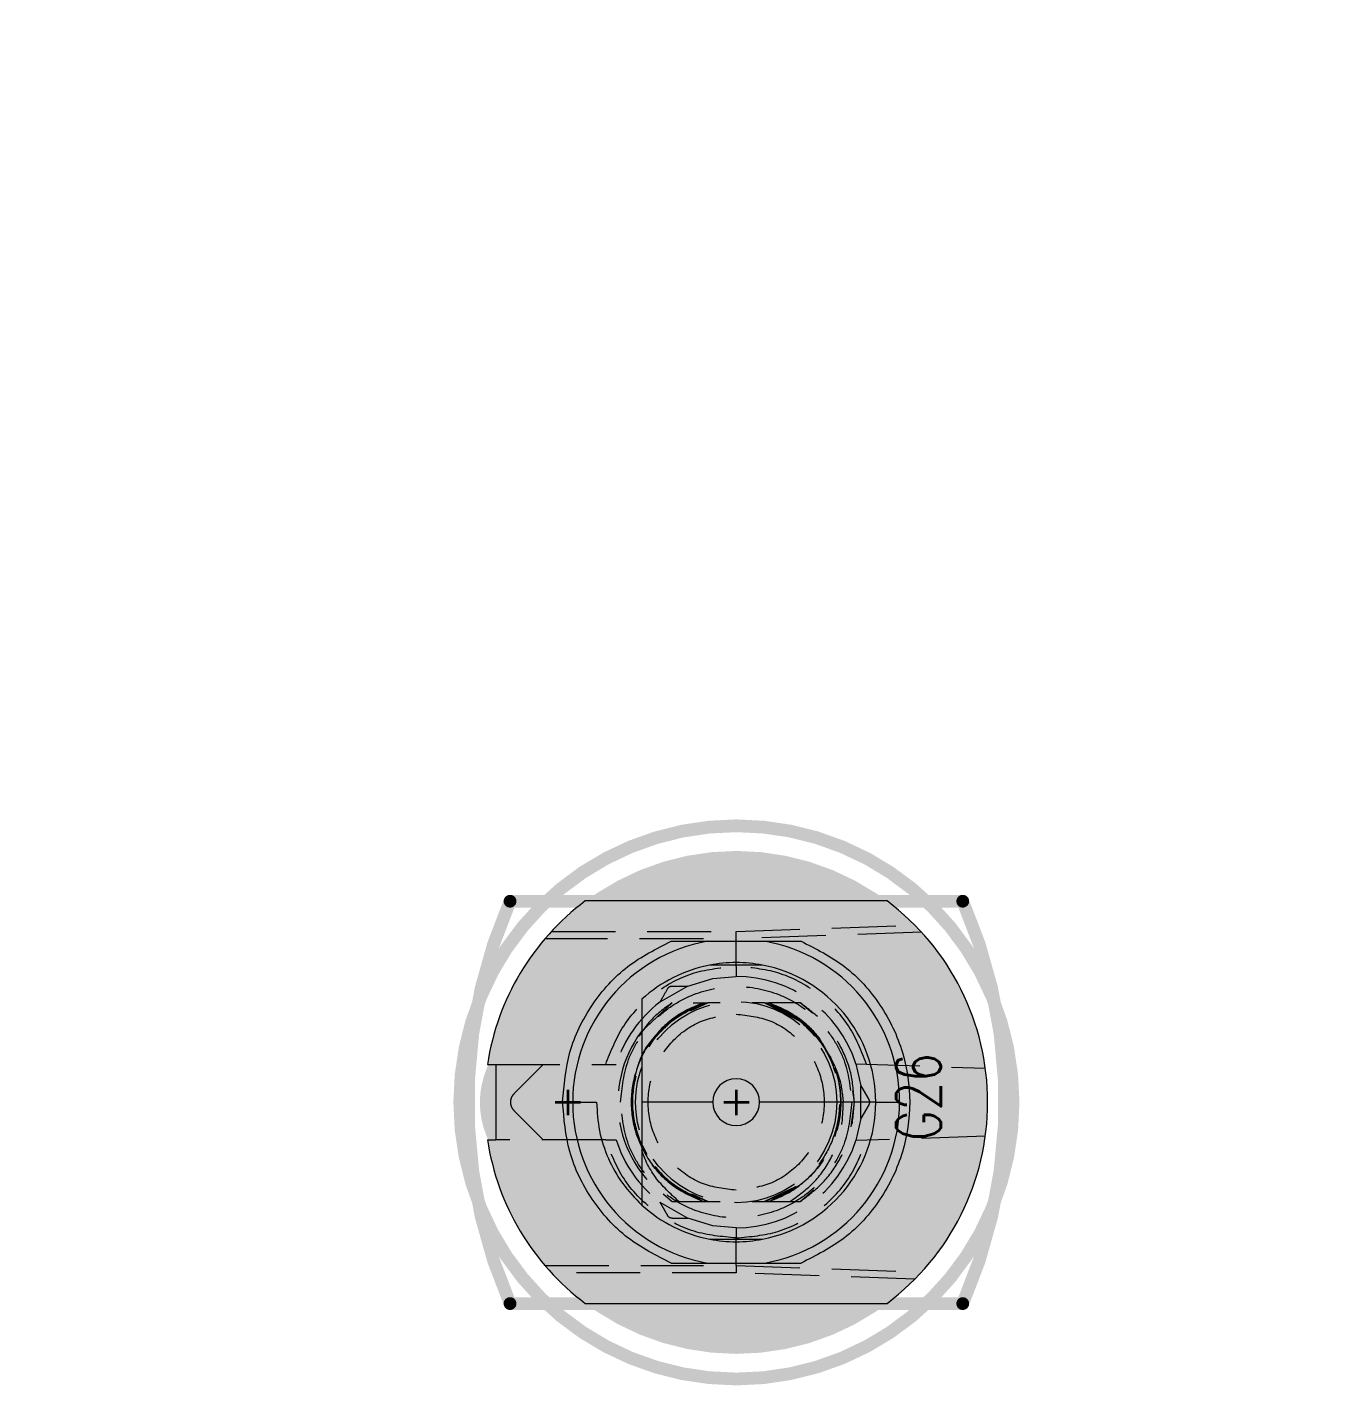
# Model space of a CAD drawing. Header units: millimetres. Extents: x 5 to 1395, y 5 to 415.
# Drawn here: x 1156.09 to 1181.86, y 229.93 to 257.17 of the extents above; entities that cross this region are included whole.
import ezdxf

# ---------------------------------------------------------------- set-up
doc = ezdxf.new("R2010")
doc.units = ezdxf.units.MM
doc.header["$PDSIZE"] = -1
doc.linetypes.add('HIDDEN', pattern=[1.905, 1.27, -0.635])
for name, color, linetype in [('DRIL_PLTE_THRU_01', 16, 'Continuous'), ('DRIL_PLTE_THRU_02', 146, 'Continuous'), ('DRIL_PLTE_THRU_03', 56, 'Continuous'), ('DRIL_PLTE_THRU_04', 216, 'Continuous'), ('DRIL_PLTE_THRU_05', 34, 'Continuous'), ('DRIL_PLTE_THRU_06', 96, 'Continuous'), ('DRIL_PLTE_THRU_07', 171, 'Continuous'), ('DRIL_PLTE_THRU_08', 176, 'Continuous'), ('DRIL_SYMBOL', 2, 'Continuous'), ('PADS_BOT', 5, 'Continuous'), ('PADS_INNER', 1, 'Continuous'), ('PADS_TOP', 1, 'Continuous'), ('PART_NAME_01', 1, 'Continuous'), ('PART_TOP_2DLINE_26', 5, 'Continuous'), ('PART_TOP_2DLINE_27', 5, 'Continuous')]:
    doc.layers.add(name, color=color, linetype=linetype)
doc.styles.add('W0$127', font='simplex', dxfattribs={"width": 0.75})
doc.dimstyles.new('ISO-25', dxfattribs={"dimtxt": 2.5, "dimasz": 2.5, "dimexe": 1.25, "dimexo": 0.625, "dimtad": 1, "dimtxsty": 'Standard', "dimcen": 2.5, "dimadec": 0, "dimazin": 0, "dimtfac": 1, "dimtmove": 0, "dimatfit": 3, "dimfxl": 0, "dimarcsym": 0})

# ---------------------------------------------------------------- blocks, each defined once
blk = doc.blocks.new('SMOOTH_0$254')
at = {"const_width": 0.127}
blk.add_lwpolyline([(-0.0635, 0, 1), (0.0635, 0, 1)], format="xyb", close=True, dxfattribs=at)
blk = doc.blocks.new('PART_BODY_TOP_1')
at = {"layer": 'PART_TOP_2DLINE_26', "const_width": 0.254}
blk.add_lwpolyline([(5.5, 0, 1), (-5.5, 0, 1)], format="xyb", close=True, dxfattribs=at)
at = {"layer": 'PART_TOP_2DLINE_27', "const_width": 0.254}
blk.add_lwpolyline([(-4.5, 4), (4.5, 4, -0.208911), (4.5, -4), (-4.5, -4, -0.208911)], format="xyb", close=True, dxfattribs=at)
at = {"layer": 'PART_TOP_2DLINE_27'}
for p in [(-4.5, 4), (4.5, 4), (-4.5, -4), (4.5, -4)]:
    blk.add_blockref('SMOOTH_0$254', p, dxfattribs=at)
blk = doc.blocks.new('DRIL_SYMBOL_5$15')
at = {"layer": 'DRIL_SYMBOL', "const_width": 0.0508}
for points in [[(0, -0.254), (0, 0.254)], [(-0.254, 0), (0.254, 0)]]:
    blk.add_lwpolyline(points, dxfattribs=at)
blk = doc.blocks.new('DRIL_HOLE_5$15')
at = {"const_width": 2.575}
blk.add_lwpolyline([(-1.2875, 0, 1), (1.2875, 0, 1)], format="xyb", close=True, dxfattribs=at)
blk.add_blockref('DRIL_SYMBOL_5$15', (0, 0))
blk = doc.blocks.new('PAD_0')
at = {"const_width": 5}
blk.add_lwpolyline([(0, -2.5, 1), (0, 2.5, 1)], format="xyb", close=True, dxfattribs=at)
blk = doc.blocks.new('STK_TOP_181')
at = {"layer": 'DRIL_PLTE_THRU_01'}
blk.add_blockref('DRIL_HOLE_5$15', (0, 0), dxfattribs=at)
at = {"layer": 'DRIL_PLTE_THRU_02'}
blk.add_blockref('DRIL_HOLE_5$15', (0, 0), dxfattribs=at)
at = {"layer": 'DRIL_PLTE_THRU_03'}
blk.add_blockref('DRIL_HOLE_5$15', (0, 0), dxfattribs=at)
at = {"layer": 'DRIL_PLTE_THRU_04'}
blk.add_blockref('DRIL_HOLE_5$15', (0, 0), dxfattribs=at)
at = {"layer": 'DRIL_PLTE_THRU_05'}
blk.add_blockref('DRIL_HOLE_5$15', (0, 0), dxfattribs=at)
at = {"layer": 'DRIL_PLTE_THRU_06'}
blk.add_blockref('DRIL_HOLE_5$15', (0, 0), dxfattribs=at)
at = {"layer": 'DRIL_PLTE_THRU_07'}
blk.add_blockref('DRIL_HOLE_5$15', (0, 0), dxfattribs=at)
at = {"layer": 'DRIL_PLTE_THRU_08'}
blk.add_blockref('DRIL_HOLE_5$15', (0, 0), dxfattribs=at)
at = {"layer": 'PADS_BOT'}
blk.add_blockref('PAD_0', (0, 0), dxfattribs=at)
at = {"layer": 'PADS_INNER'}
blk.add_blockref('PAD_0', (0, 0), dxfattribs=at)
at = {"layer": 'PADS_TOP'}
blk.add_blockref('PAD_0', (0, 0), dxfattribs=at)
blk = doc.blocks.new('DRIL_SYMBOL_2$55')
at = {"layer": 'DRIL_SYMBOL', "const_width": 0.0508}
for points in [[(0, -0.254), (0, 0.254)], [(-0.254, 0), (0.254, 0)]]:
    blk.add_lwpolyline(points, dxfattribs=at)
blk = doc.blocks.new('DRIL_HOLE_2$55')
at = {"const_width": 1.275}
blk.add_lwpolyline([(-0.6375, 0, 1), (0.6375, 0, 1)], format="xyb", close=True, dxfattribs=at)
blk.add_blockref('DRIL_SYMBOL_2$55', (0, 0))
blk = doc.blocks.new('PAD_1')
at = {"const_width": 1.75}
blk.add_lwpolyline([(0, -0.875, 1), (0, 0.875, 1)], format="xyb", close=True, dxfattribs=at)
blk = doc.blocks.new('STK_TOP_182')
at = {"layer": 'DRIL_PLTE_THRU_01'}
blk.add_blockref('DRIL_HOLE_2$55', (0, 0), dxfattribs=at)
at = {"layer": 'DRIL_PLTE_THRU_02'}
blk.add_blockref('DRIL_HOLE_2$55', (0, 0), dxfattribs=at)
at = {"layer": 'DRIL_PLTE_THRU_03'}
blk.add_blockref('DRIL_HOLE_2$55', (0, 0), dxfattribs=at)
at = {"layer": 'DRIL_PLTE_THRU_04'}
blk.add_blockref('DRIL_HOLE_2$55', (0, 0), dxfattribs=at)
at = {"layer": 'DRIL_PLTE_THRU_05'}
blk.add_blockref('DRIL_HOLE_2$55', (0, 0), dxfattribs=at)
at = {"layer": 'DRIL_PLTE_THRU_06'}
blk.add_blockref('DRIL_HOLE_2$55', (0, 0), dxfattribs=at)
at = {"layer": 'DRIL_PLTE_THRU_07'}
blk.add_blockref('DRIL_HOLE_2$55', (0, 0), dxfattribs=at)
at = {"layer": 'DRIL_PLTE_THRU_08'}
blk.add_blockref('DRIL_HOLE_2$55', (0, 0), dxfattribs=at)
at = {"layer": 'PADS_BOT'}
blk.add_blockref('PAD_1', (0, 0), dxfattribs=at)
at = {"layer": 'PADS_INNER'}
blk.add_blockref('PAD_1', (0, 0), dxfattribs=at)
at = {"layer": 'PADS_TOP'}
blk.add_blockref('PAD_1', (0, 0), dxfattribs=at)
blk = doc.blocks.new('SYM_TOP_3')
for name, p in [('PART_BODY_TOP_1', (0, 0)), ('STK_TOP_181', (0, 0)), ('STK_TOP_182', (3.35, 0))]:
    blk.add_blockref(name, p)
blk = doc.blocks.new('PART_TOP_16')
blk.add_blockref('SYM_TOP_3', (0, 0))
at = {"layer": 'PART_NAME_01', "style": 'W0$127', "width": 0.75}
blk.add_text('G26', height=0.889, rotation=270, dxfattribs=at).set_placement((-4.064, 0.762))
blk = doc.blocks.new('q')
at = {"rotation": 180}
blk.add_blockref('PART_TOP_16', (1170.185, 235.799), dxfattribs=at)
blk = doc.blocks.new('*D231')
at = {"color": 0, "lineweight": -2}
for p, q in [((969.595, 286.609), (969.595, 323.77)), ((1257.145, 181.679), (1257.145, 323.77)), ((1253.843, 322.77), (972.897, 322.77))]:
    blk.add_line(p, q, dxfattribs=at)
at = {"color": 0}
for points in [[(972.897, 323.321), (972.897, 322.22), (969.595, 322.77)], [(1253.843, 323.321), (1253.843, 322.22), (1257.145, 322.77)]]:
    blk.add_solid(points, dxfattribs=at)
at = {"layer": 'Defpoints', "color": 0}
for p in [(969.595, 322.77), (969.595, 285.609), (1257.145, 180.679)]:
    blk.add_point(p, dxfattribs=at)
at = {"color": 0, "insert": (1113.37, 326.336), "char_height": 3.5, "attachment_point": 5}
blk.add_mtext('287,550', dxfattribs=at)

msp = doc.modelspace()

# ---------------------------------------------------------------- linework, layer by layer
at = {"color": 7, "linetype": 'Continuous', "lineweight": 15}
for p, q in [((1173.1798, 239.8038), (1167.1798, 239.8038)), ((1165.2364, 236.5538), (1165.4048, 236.5538)), ((1165.4048, 236.5538), (1165.4048, 235.0538)), ((1166.9298, 235.8038), (1167.4048, 235.8038)), ((1169.715, 235.8038), (1168.3048, 235.8038)), ((1172.9548, 235.8038), (1170.6446, 235.8038)), ((1172.9548, 235.8038), (1173.4298, 235.8038)), ((1165.2364, 235.0538), (1165.4048, 235.0538)), ((1167.1798, 231.8038), (1173.1798, 231.8038))]:
    msp.add_line(p, q, dxfattribs=at)
at = {"color": 7, "linetype": 'HIDDEN', "lineweight": 0}
for p, q in [((1170.1798, 239.1982), (1173.7323, 239.3223)), ((1169.5295, 239.0538), (1166.3801, 239.0538)), ((1166.5085, 239.1981), (1170.1798, 239.1981)), ((1170.1798, 239.0538), (1170.1798, 239.1982)), ((1173.8655, 239.1825), (1170.1798, 239.0538)), ((1170.1798, 238.5038), (1170.1798, 239.0538)), ((1170.1798, 238.5038), (1170.1798, 238.3038)), ((1170.7042, 238.5288), (1170.7042, 238.5288)), ((1169.2199, 238.1121), (1168.6607, 237.7893)), ((1168.2906, 237.2014), (1168.9063, 237.7788)), ((1168.9572, 237.4848), (1169.5289, 237.7788)), ((1168.9572, 237.4848), (1169.5289, 237.7788)), ((1169.2748, 237.619), (1169.6138, 237.7788)), ((1169.5289, 237.7788), (1169.2878, 237.6548)), ((1169.3265, 237.7788), (1169.5289, 237.7788)), ((1169.8646, 237.7788), (1169.6138, 237.7788)), ((1170.7458, 237.7788), (1170.495, 237.7788)), ((1170.7458, 237.7788), (1171.4513, 237.4175)), ((1170.7458, 237.7787), (1171.2779, 237.5279)), ((1170.7458, 237.7787), (1171.2779, 237.5279)), ((1171.4533, 237.7788), (1170.8307, 237.7788)), ((1171.2777, 237.5489), (1170.8307, 237.7788)), ((1170.8307, 237.7788), (1171.3447, 237.5145)), ((1171.3448, 237.5144), (1170.8307, 237.7788)), ((1170.8307, 237.7788), (1171.3448, 237.5145)), ((1171.6992, 237.5727), (1171.4533, 237.7788)), ((1165.4048, 236.5538), (1167.5861, 236.5538)), ((1165.7717, 235.9806), (1166.345, 236.5538)), ((1172.5599, 236.5687), (1175.134, 236.4788)), ((1172.5599, 236.5687), (1172.6589, 236.1266)), ((1172.5298, 235.8038), (1172.5019, 236.0265)), ((1172.6589, 236.1266), (1172.8164, 235.8538)), ((1172.6589, 235.4809), (1172.6589, 236.1266)), ((1172.4685, 235.3147), (1172.5298, 235.8038)), ((1172.8164, 235.7538), (1172.6589, 235.4809)), ((1166.345, 235.0538), (1165.7717, 235.627)), ((1172.6589, 235.4809), (1172.5599, 235.0389)), ((1175.134, 235.1288), (1172.5599, 235.0389)), ((1167.5861, 235.0538), (1165.4048, 235.0538)), ((1171.3023, 234.0912), (1170.7458, 233.8288)), ((1171.3023, 234.0912), (1170.7458, 233.8288)), ((1170.8307, 233.8288), (1171.343, 234.0922)), ((1171.4533, 233.8288), (1171.7268, 234.058)), ((1168.6607, 233.8183), (1169.2199, 233.4954)), ((1168.728, 233.9782), (1168.9063, 233.8288)), ((1168.728, 233.9782), (1168.9063, 233.8288)), ((1168.9063, 233.8288), (1169.5289, 233.8288)), ((1168.9063, 233.8288), (1169.8646, 233.8288)), ((1169.2141, 233.9907), (1169.5289, 233.8288)), ((1169.6138, 233.8288), (1169.3009, 233.9763)), ((1170.495, 233.8288), (1171.2524, 233.8288)), ((1170.8307, 233.8288), (1171.4533, 233.8288)), ((1170.1798, 233.3038), (1170.1798, 233.1038)), ((1170.1798, 232.5538), (1170.1798, 233.1038)), ((1166.3801, 232.5538), (1169.5295, 232.5538)), ((1170.1798, 232.4094), (1166.5085, 232.4094)), ((1170.1798, 232.5538), (1173.8655, 232.4251)), ((1170.1798, 232.5538), (1170.1798, 232.4094)), ((1173.7323, 232.2853), (1170.1798, 232.4094))]:
    msp.add_line(p, q, dxfattribs=at)
at = {"color": 7, "linetype": 'HIDDEN', "lineweight": 0, "flags": 128}
for points in [[(1169.2199, 238.1121), (1169.7142, 238.26), (1170.1798, 238.3038)], [(1168.9063, 237.7788), (1168.9063, 237.7788)], [(1169.6138, 237.7788), (1169.6138, 237.7788)], [(1169.6138, 237.7788), (1169.6138, 237.7788)], [(1169.6138, 237.7788), (1169.6138, 237.7788)], [(1169.6138, 237.7788), (1169.6138, 237.7788)], [(1169.6138, 237.7788), (1169.6138, 237.7788)], [(1170.7458, 237.7788), (1170.7458, 237.7788)], [(1170.7458, 237.7788), (1170.7458, 237.7788)], [(1170.7458, 237.7788), (1170.7458, 237.7788)], [(1170.7458, 237.7788), (1170.7458, 237.7788)], [(1170.7458, 237.7788), (1170.7458, 237.7788)], [(1170.7458, 237.7788), (1170.7458, 237.7788)], [(1170.7458, 237.7788), (1170.7458, 237.7788)], [(1170.7458, 237.7788), (1170.7458, 237.7788)], [(1171.4533, 237.7788), (1171.4533, 237.7788)], [(1168.2506, 235.0277), (1168.2468, 235.0563), (1168.2467, 235.0652), (1168.247, 235.0665), (1168.2474, 235.0674), (1168.2475, 235.0675), (1168.2475, 235.0676), (1168.2476, 235.0676), (1168.2476, 235.0676), (1168.2476, 235.0676), (1168.2476, 235.0676), (1168.2476, 235.0676), (1168.2475, 235.0676), (1168.2473, 235.0676), (1168.2472, 235.0676), (1168.2472, 235.0676), (1168.2472, 235.0676), (1168.2472, 235.0676), (1168.2472, 235.0676), (1168.2473, 235.0676), (1168.2475, 235.0677), (1168.2477, 235.0677), (1168.2478, 235.0677), (1168.2478, 235.0677), (1168.2479, 235.0678), (1168.2479, 235.0678), (1168.2479, 235.0678), (1168.2479, 235.0678), (1168.2482, 235.0678), (1168.2486, 235.0677), (1168.2493, 235.0673), (1168.2519, 235.0644), (1168.3161, 234.9349), (1168.4033, 234.7719)], [(1171.959, 234.7765), (1171.959, 234.7765)], [(1168.9063, 233.8288), (1168.9063, 233.8288)], [(1168.9063, 233.8288), (1168.9063, 233.8288)], [(1168.9063, 233.8288), (1168.9063, 233.8288)], [(1168.9063, 233.8288), (1168.9063, 233.8288)], [(1168.9063, 233.8288), (1168.9063, 233.8288)], [(1168.9063, 233.8288), (1168.9063, 233.8288)], [(1168.9063, 233.8288), (1168.9063, 233.8288)], [(1168.9063, 233.8288), (1168.9063, 233.8288)], [(1169.8646, 233.8288), (1169.8646, 233.8288)], [(1170.495, 233.8288), (1170.495, 233.8288)], [(1171.207, 234.0246), (1171.207, 234.0246)], [(1171.4533, 233.8288), (1171.4533, 233.8288)], [(1171.4533, 233.8288), (1171.4533, 233.8288)], [(1171.4533, 233.8288), (1171.4533, 233.8288)], [(1171.4533, 233.8288), (1171.4533, 233.8288)], [(1171.4533, 233.8288), (1171.4533, 233.8288)], [(1171.4533, 233.8288), (1171.4533, 233.8288)], [(1171.4533, 233.8288), (1171.4533, 233.8288)], [(1170.1798, 233.3038), (1169.7142, 233.3475), (1169.2199, 233.4954)]]:
    msp.add_lwpolyline(points, dxfattribs=at)
at = {"color": 7, "linetype": 'HIDDEN', "lineweight": 0}
msp.add_circle((1170.1798, 235.8038), 2, dxfattribs=at)
at = {"color": 7, "linetype": 'Continuous', "lineweight": 15}
for radius, start, end in [(5, 126.8699, 171.37307), (5, 306.8699, 53.1301), (3.25, 100.06327, 180), (3.25, 0, 79.93673), (2.775, 100.89324, 132.50663), (2.775, 79.10676, 100.89295), (2.775, 0, 79.10705), (0.4648, 0, 180), (3.25, 180, 259.93673), (0.4648, 180, 0), (2.775, 280.89295, 0), (3.25, 280.06327, 0), (5, 188.62693, 233.1301), (2.775, 227.49336, 259.10705), (2.775, 259.10668, 280.89376)]:
    msp.add_arc((1170.1798, 235.8038), radius, start, end, dxfattribs=at)
at = {"color": 7, "linetype": 'HIDDEN', "lineweight": 0}
for radius, start, end in [(2.5, 17.81569, 90), (2.5, 127.42024, 162.5424), (2.35, 143.50581, 237.18508), (2.5, 197.4576, 232.57976), (2.5, 270, 342.18431)]:
    msp.add_arc((1170.1798, 235.8038), radius, start, end, dxfattribs=at)
at = {"color": 7, "linetype": 'Continuous', "lineweight": 15}
for points, knots in [([(1166.7298, 235.8098), (1166.7584, 236.1433), (1166.817, 236.8255), (1167.2832, 237.7632), (1167.9801, 238.5449), (1168.5915, 238.8531), (1168.8904, 239.0038)], [0, 0, 0, 0, 0.244423, 0.4999991, 0.7555767, 1, 1, 1, 1]), ([(1168.8904, 239.0038), (1169.0249, 239.0038), (1169.1987, 239.0038), (1169.393, 239.0038), (1169.4736, 239.0038), (1169.5276, 239.0038), (1169.5672, 239.0038), (1169.5934, 239.0038), (1169.6075, 239.0038), (1169.6115, 239.0038), (1169.6118, 239.0038), (1169.6119, 239.0038)], [0, 0, 0, 0, 0.5219297, 0.6747067, 0.7796366, 0.8517307, 0.901665, 0.9545659, 0.9758812, 0.9930946, 1, 1, 1, 1]), ([(1169.6119, 239.0038), (1169.7879, 239.0038), (1170.1403, 239.0038), (1170.5334, 239.0038), (1170.7258, 239.0038), (1170.7477, 239.0038)], [0, 0, 0, 0, 0.4691002, 0.9396129, 1, 1, 1, 1]), ([(1170.7477, 239.0038), (1170.7482, 239.0038), (1170.7494, 239.0038), (1170.7611, 239.0038), (1170.8046, 239.0038), (1171.0011, 239.0038), (1171.235, 239.0038), (1171.4312, 239.0038), (1171.4692, 239.0038)], [0, 0, 0, 0, 0.01692962, 0.03930037, 0.08169445, 0.23619756, 0.85215674, 1, 1, 1, 1]), ([(1171.4692, 239.0038), (1171.7682, 238.8528), (1172.3799, 238.5441), (1173.082, 237.7608), (1173.5305, 236.8211), (1173.6784, 235.8038), (1173.5305, 234.7864), (1173.082, 233.8468), (1172.3799, 233.0635), (1171.7682, 232.7547), (1171.4692, 232.6038)], [0, 0, 0, 0, 0.1222034, 0.2500001, 0.377796, 0.4999996, 0.6222031, 0.7499999, 0.8777966, 1, 1, 1, 1]), ([(1170.7042, 238.5288), (1170.4141, 238.5288), (1170.061, 238.5288), (1169.7168, 238.5288), (1169.6554, 238.5288)], [0, 0, 0, 0, 0.8214866, 1, 1, 1, 1]), ([(1168.3048, 237.8495), (1168.3048, 237.4119), (1168.3048, 236.8089), (1168.3048, 236.0201), (1168.3048, 235.8038)], [0, 0, 0, 0, 0.7257586, 1, 1, 1, 1]), ([(1168.8904, 232.6038), (1168.5907, 232.755), (1167.9776, 233.0643), (1167.2795, 233.8492), (1166.814, 234.7908), (1166.7574, 235.4753), (1166.7298, 235.8098)], [0, 0, 0, 0, 0.2443905, 0.4999991, 0.7556084, 1, 1, 1, 1]), ([(1167.4048, 235.8038), (1167.4162, 235.612), (1167.4391, 235.2285), (1167.6239, 234.6793), (1167.9038, 234.172), (1168.1712, 233.896), (1168.3048, 233.758)], [0, 0, 0, 0, 0.2500001, 0.5000008, 0.7499987, 1, 1, 1, 1]), ([(1168.3048, 235.8038), (1168.3048, 235.6089), (1168.3048, 235.1044), (1168.3048, 234.4227), (1168.3048, 233.9737), (1168.3048, 233.7581)], [0, 0, 0, 0, 0.2465265, 0.6381386, 1, 1, 1, 1]), ([(1169.6554, 233.0788), (1169.9455, 233.0788), (1170.2986, 233.0788), (1170.6428, 233.0788), (1170.7042, 233.0788)], [0, 0, 0, 0, 0.821497, 1, 1, 1, 1]), ([(1168.8904, 232.6038), (1169.0249, 232.6038), (1169.1987, 232.6038), (1169.393, 232.6038), (1169.4736, 232.6038), (1169.5276, 232.6038), (1169.5672, 232.6038), (1169.5934, 232.6038), (1169.6075, 232.6038), (1169.6115, 232.6038), (1169.6118, 232.6038), (1169.6119, 232.6038)], [0, 0, 0, 0, 0.5219297, 0.6747067, 0.7796366, 0.8517307, 0.901665, 0.9545659, 0.9758812, 0.9930946, 1, 1, 1, 1]), ([(1169.6119, 232.6038), (1169.7879, 232.6038), (1170.1403, 232.6038), (1170.5334, 232.6038), (1170.7258, 232.6038), (1170.7477, 232.6038)], [0, 0, 0, 0, 0.4691002, 0.9396129, 1, 1, 1, 1]), ([(1170.7477, 232.6038), (1170.7482, 232.6038), (1170.7494, 232.6038), (1170.7611, 232.6038), (1170.8046, 232.6038), (1171.0011, 232.6038), (1171.235, 232.6038), (1171.4312, 232.6038), (1171.4692, 232.6038)], [0, 0, 0, 0, 0.01692962, 0.03930037, 0.08169445, 0.23619756, 0.85215674, 1, 1, 1, 1])]:
    msp.add_open_spline(points, degree=3, knots=knots, dxfattribs=at)
at = {"color": 7, "linetype": 'HIDDEN', "lineweight": 0}
for points, knots in [([(1167.5861, 236.5538), (1167.6893, 236.8181), (1167.9015, 237.361), (1168.5307, 237.9973), (1169.3167, 238.425), (1169.8972, 238.478), (1170.1798, 238.5038)], [0, 0, 0, 0, 0.2433926, 0.4999998, 0.7566072, 1, 1, 1, 1]), ([(1172.7714, 236.5613), (1172.6676, 236.8247), (1172.4545, 237.3659), (1171.8256, 237.9995), (1171.041, 238.4254), (1170.4618, 238.4781), (1170.1798, 238.5038)], [0, 0, 0, 0, 0.2434239, 0.5000002, 0.7565779, 1, 1, 1, 1]), ([(1168.8182, 238.0621), (1168.8231, 238.0694), (1168.833, 238.0838), (1168.8543, 238.0996), (1168.8787, 238.1102), (1168.8961, 238.1115), (1168.9048, 238.1121)], [0, 0, 0, 0, 0.25081157, 0.50000847, 0.74920286, 1, 1, 1, 1]), ([(1168.9048, 238.1121), (1168.9869, 238.1121), (1169.0952, 238.1121), (1169.1917, 238.1121), (1169.2163, 238.1121), (1169.2187, 238.1121), (1169.2199, 238.1121)], [0, 0, 0, 0, 0.6387184, 0.8437467, 0.9250002, 1, 1, 1, 1]), ([(1167.8798, 235.8038), (1167.9107, 236.093), (1167.9584, 236.5395), (1168.2447, 237.0756), (1168.5419, 237.4411), (1168.9079, 237.7403), (1169.4439, 238.0176), (1170.1798, 238.1596), (1170.9156, 238.0176), (1171.4516, 237.7404), (1171.8175, 237.4413), (1172.1148, 237.0758), (1172.4012, 236.5396), (1172.4489, 236.093), (1172.4798, 235.8038)], [0, 0, 0, 0, 0.1197215, 0.184823, 0.2499998, 0.315102, 0.3802786, 0.5000001, 0.6197216, 0.6848238, 0.7500001, 0.8151021, 0.8802785, 1, 1, 1, 1]), ([(1168.8182, 238.0621), (1168.7772, 237.9911), (1168.723, 237.8972), (1168.6748, 237.8137), (1168.6624, 237.7924), (1168.6612, 237.7903), (1168.6607, 237.7893)], [0, 0, 0, 0, 0.6387224, 0.8437509, 0.9250024, 1, 1, 1, 1]), ([(1169.5289, 237.7788), (1169.329, 237.692), (1168.9291, 237.5186), (1168.4679, 237.0403), (1168.1686, 236.4554), (1168.0662, 235.8038), (1168.1686, 235.1521), (1168.4679, 234.5673), (1168.9291, 234.0889), (1169.329, 233.9155), (1169.5289, 233.8288)], [0, 0, 0, 0, 0.1250001, 0.2499992, 0.3749991, 0.4999997, 0.6250002, 0.75, 0.8749999, 1, 1, 1, 1]), ([(1169.6138, 233.8288), (1169.407, 233.9097), (1168.9933, 234.0715), (1168.5111, 234.548), (1168.1972, 235.1398), (1168.0894, 235.8038), (1168.1972, 236.4678), (1168.5111, 237.0595), (1168.9933, 237.536), (1169.407, 237.6979), (1169.6138, 237.7788)], [0, 0, 0, 0, 0.1249997, 0.25, 0.3749996, 0.5000006, 0.6250001, 0.7500005, 0.8750001, 1, 1, 1, 1]), ([(1169.6138, 233.8288), (1169.407, 233.9097), (1168.9933, 234.0716), (1168.5111, 234.548), (1168.1972, 235.1398), (1168.0894, 235.8038), (1168.1972, 236.4678), (1168.5111, 237.0595), (1168.9933, 237.536), (1169.407, 237.6978), (1169.6138, 237.7787)], [0, 0, 0, 0, 0.1249998, 0.2499998, 0.3749999, 0.5000001, 0.6250003, 0.7499992, 0.875, 1, 1, 1, 1]), ([(1169.6138, 233.8288), (1169.407, 233.9097), (1168.9933, 234.0716), (1168.5111, 234.548), (1168.1972, 235.1398), (1168.0894, 235.8038), (1168.1972, 236.4678), (1168.5111, 237.0595), (1168.9933, 237.536), (1169.407, 237.6978), (1169.6138, 237.7787)], [0, 0, 0, 0, 0.1250002, 0.2500002, 0.3750004, 0.5000008, 0.6249997, 0.75, 0.875, 1, 1, 1, 1]), ([(1168.9063, 237.7788), (1168.7458, 237.6638), (1168.4874, 237.4787), (1168.3149, 237.2138), (1168.2496, 237.1135)], [0, 0, 0, 0, 0.6210351, 1, 1, 1, 1]), ([(1168.5081, 237.0405), (1168.6496, 237.2032), (1168.9326, 237.5284), (1169.3301, 237.6953), (1169.5289, 237.7788)], [0, 0, 0, 0, 0.4999989, 1, 1, 1, 1]), ([(1168.7357, 237.2647), (1168.8049, 237.3413), (1169.02, 237.58), (1169.3232, 237.6984), (1169.5289, 237.7788)], [0, 0, 0, 0, 0.3212776, 1, 1, 1, 1]), ([(1169.6138, 237.7788), (1169.4746, 237.7306), (1169.1962, 237.6342), (1168.9621, 237.4552), (1168.8451, 237.3657)], [0, 0, 0, 0, 0.5000018, 1, 1, 1, 1]), ([(1169.5289, 237.7788), (1169.5506, 237.7788), (1169.5786, 237.7788), (1169.6058, 237.7788), (1169.6127, 237.7788), (1169.6135, 237.7788), (1169.6138, 237.7788)], [0, 0, 0, 0, 0.6594726, 0.8553254, 0.9305158, 1, 1, 1, 1]), ([(1170.7458, 237.7788), (1170.7462, 237.7788), (1170.7469, 237.7788), (1170.7538, 237.7788), (1170.7804, 237.7788), (1170.8089, 237.7788), (1170.8307, 237.7788)], [0, 0, 0, 0, 0.0688676, 0.1454153, 0.3449081, 1, 1, 1, 1]), ([(1170.7458, 237.7788), (1170.7462, 237.7788), (1170.747, 237.7788), (1170.7538, 237.7788), (1170.7804, 237.7788), (1170.8089, 237.7788), (1170.8307, 237.7788)], [0, 0, 0, 0, 0.0689489, 0.1455819, 0.3451724, 1, 1, 1, 1]), ([(1170.7458, 237.7788), (1170.9559, 237.7007), (1171.3417, 237.5575), (1171.6171, 237.2535), (1171.7425, 237.115)], [0, 0, 0, 0, 0.5445028, 1, 1, 1, 1]), ([(1170.8307, 237.7788), (1171.0307, 237.6921), (1171.4305, 237.5186), (1171.8917, 237.0403), (1172.191, 236.4554), (1172.2935, 235.8038), (1172.191, 235.1521), (1171.8917, 234.5673), (1171.4305, 234.0889), (1171.0307, 233.9155), (1170.8307, 233.8288)], [0, 0, 0, 0, 0.1250005, 0.2500002, 0.3749996, 0.5, 0.6249995, 0.7500004, 0.8749997, 1, 1, 1, 1]), ([(1172.1193, 236.5209), (1172.0441, 236.6937), (1171.8822, 237.0657), (1171.4276, 237.5175), (1171.0297, 237.6917), (1170.8307, 237.7788)], [0, 0, 0, 0, 0.3025441, 0.65127086, 1, 1, 1, 1]), ([(1170.8307, 237.7788), (1171.0347, 237.696), (1171.3793, 237.5563), (1171.623, 237.2788), (1171.7224, 237.1656)], [0, 0, 0, 0, 0.5921127, 1, 1, 1, 1]), ([(1172.5298, 235.8038), (1172.5157, 235.9994), (1172.4876, 236.3905), (1172.262, 236.9387), (1171.9235, 237.4253), (1171.6101, 237.661), (1171.4533, 237.7788)], [0, 0, 0, 0, 0.2499986, 0.5000002, 0.7499996, 1, 1, 1, 1]), ([(1169.5289, 233.8288), (1169.329, 233.9155), (1168.9292, 234.0889), (1168.4679, 234.5674), (1168.1689, 235.1518), (1168.0653, 235.8049), (1168.172, 236.4514), (1168.4269, 236.9946), (1168.7014, 237.2419), (1168.8143, 237.3436)], [0, 0, 0, 0, 0.1492875, 0.298575, 0.4478623, 0.5971504, 0.7464368, 0.8957241, 1, 1, 1, 1]), ([(1169.5289, 233.8288), (1169.329, 233.9155), (1168.9292, 234.0889), (1168.4679, 234.5674), (1168.1689, 235.1518), (1168.0653, 235.8049), (1168.1721, 236.4513), (1168.4249, 236.9915), (1168.6965, 237.2365), (1168.8065, 237.3358)], [0, 0, 0, 0, 0.1496695, 0.2993391, 0.4490083, 0.5986767, 0.7483467, 0.8980159, 1, 1, 1, 1]), ([(1168.8044, 237.3337), (1168.6951, 237.2351), (1168.4243, 236.9907), (1168.1721, 236.4513), (1168.0652, 235.8049), (1168.1688, 235.1518), (1168.4678, 234.5673), (1168.9291, 234.0889), (1169.329, 233.9155), (1169.5289, 233.8288)], [0, 0, 0, 0, 0.1013778, 0.2511482, 0.4009178, 0.5506893, 0.7004591, 0.8502301, 1, 1, 1, 1]), ([(1170.1798, 234.0538), (1169.9508, 234.0801), (1169.4927, 234.1327), (1168.9102, 234.5374), (1168.5209, 235.1158), (1168.3842, 235.8038), (1168.5209, 236.4917), (1168.9102, 237.0702), (1169.4927, 237.4749), (1169.9508, 237.5275), (1170.1798, 237.5538)], [0, 0, 0, 0, 0.125, 0.2500001, 0.3750003, 0.5000002, 0.6250002, 0.7500003, 0.8749997, 1, 1, 1, 1]), ([(1168.8451, 237.3657), (1168.753, 237.2791), (1168.6448, 237.1775), (1168.5407, 237.0638), (1168.5188, 237.0443), (1168.5119, 237.0404), (1168.5096, 237.0401), (1168.5086, 237.0402), (1168.5082, 237.0404), (1168.5081, 237.0405)], [0, 0, 0, 0, 0.8053547, 0.9459625, 0.9826858, 0.9932318, 0.996916, 0.9984975, 1, 1, 1, 1]), ([(1170.1798, 237.5538), (1170.4089, 237.5275), (1170.8669, 237.4749), (1171.4495, 237.0702), (1171.8387, 236.4917), (1171.9754, 235.8038), (1171.8387, 235.1158), (1171.4495, 234.5374), (1170.8669, 234.1327), (1170.4089, 234.0801), (1170.1798, 234.0538)], [0, 0, 0, 0, 0.12500015, 0.24999966, 0.3749998, 0.49999975, 0.62499971, 0.74999985, 0.87500011, 1, 1, 1, 1]), ([(1171.4513, 237.4175), (1171.5896, 237.2895), (1171.8663, 237.0334), (1172.1296, 236.5248), (1172.2539, 235.971), (1172.2211, 235.4025), (1172.0362, 234.8639), (1171.7115, 234.3983), (1171.2753, 234.0273), (1170.9223, 233.895), (1170.7458, 233.8288)], [0, 0, 0, 0, 0.1249992, 0.2499993, 0.3749998, 0.5000009, 0.6250004, 0.7500009, 0.8750004, 1, 1, 1, 1]), ([(1172.0523, 236.7083), (1171.9697, 236.8424), (1171.8054, 237.1094), (1171.569, 237.3152), (1171.4513, 237.4175)], [0, 0, 0, 0, 0.5024684, 1, 1, 1, 1]), ([(1168.5142, 237.0419), (1168.5077, 237.0355), (1168.3479, 236.8766), (1168.1797, 236.4451), (1168.0632, 235.8066), (1168.1694, 235.1514), (1168.4677, 234.5675), (1168.9292, 234.0889), (1169.329, 233.9155), (1169.5289, 233.8288)], [0, 0, 0, 0, 0.0069761, 0.17248, 0.337983, 0.5034878, 0.6689918, 0.8344958, 1, 1, 1, 1]), ([(1169.5289, 233.8288), (1169.329, 233.9155), (1168.9291, 234.0889), (1168.4678, 234.5674), (1168.1689, 235.1518), (1168.0649, 235.8051), (1168.1733, 236.4503), (1168.4067, 236.9633), (1168.6513, 237.1874), (1168.7357, 237.2647)], [0, 0, 0, 0, 0.1532183, 0.3064367, 0.4596541, 0.6128732, 0.7660905, 0.9193094, 1, 1, 1, 1]), ([(1167.5861, 236.5538), (1167.6138, 236.5538), (1167.6689, 236.5538), (1167.7371, 236.5538), (1167.7863, 236.5538), (1167.7921, 236.5538), (1167.795, 236.5538)], [0, 0, 0, 0, 0.2581037, 0.5125937, 0.7555931, 1, 1, 1, 1]), ([(1170.8307, 233.8288), (1170.968, 233.8836), (1171.2425, 233.9932), (1171.5984, 234.2632), (1171.8925, 234.5963), (1172.1086, 234.9856), (1172.2383, 235.4115), (1172.2734, 235.8544), (1172.2202, 236.298), (1172.1082, 236.5716), (1172.0523, 236.7083)], [0, 0, 0, 0, 0.1249996, 0.2500003, 0.3749994, 0.5000003, 0.6250002, 0.7499995, 0.8749996, 1, 1, 1, 1]), ([(1172.0523, 236.7083), (1172.1203, 236.5657), (1172.2572, 236.2788), (1172.2916, 235.9627), (1172.3089, 235.8038)], [0, 0, 0, 0, 0.49706518, 1, 1, 1, 1]), ([(1165.7717, 235.627), (1165.7512, 235.6528), (1165.7102, 235.7045), (1165.6927, 235.8038), (1165.7102, 235.9031), (1165.7512, 235.9547), (1165.7717, 235.9806)], [0, 0, 0, 0, 0.2500029, 0.5000094, 0.7499971, 1, 1, 1, 1]), ([(1172.4798, 235.8038), (1172.4489, 235.5146), (1172.4012, 235.0681), (1172.1149, 234.5319), (1171.8177, 234.1665), (1171.4517, 233.8673), (1170.9157, 233.59), (1170.1798, 233.448), (1169.4441, 233.59), (1168.9081, 233.8672), (1168.5421, 234.1663), (1168.2448, 234.5318), (1167.9584, 235.0679), (1167.9107, 235.5146), (1167.8798, 235.8038)], [0, 0, 0, 0, 0.1197212, 0.1848236, 0.2500002, 0.3151023, 0.3802787, 0.5, 0.6197212, 0.6848234, 0.7499997, 0.8151016, 0.8802787, 1, 1, 1, 1]), ([(1171.2524, 233.8288), (1171.4153, 233.946), (1171.739, 234.1787), (1172.0798, 234.6718), (1172.2936, 235.2232), (1172.3038, 235.6111), (1172.3089, 235.8038)], [0, 0, 0, 0, 0.2550543, 0.5067381, 0.7550527, 1, 1, 1, 1]), ([(1171.4533, 233.8288), (1171.6101, 233.9466), (1171.9236, 234.1822), (1172.262, 234.6689), (1172.4876, 235.2171), (1172.5157, 235.6082), (1172.5298, 235.8038)], [0, 0, 0, 0, 0.2499981, 0.5, 0.7499985, 1, 1, 1, 1]), ([(1172.8164, 235.8538), (1172.8202, 235.8459), (1172.8278, 235.8301), (1172.8308, 235.8038), (1172.8278, 235.7775), (1172.8202, 235.7617), (1172.8164, 235.7538)], [0, 0, 0, 0, 0.2500573, 0.4999976, 0.7500086, 1, 1, 1, 1]), ([(1170.1798, 233.1038), (1169.8972, 233.1296), (1169.3167, 233.1825), (1168.5307, 233.6103), (1167.9015, 234.2466), (1167.6893, 234.7895), (1167.5861, 235.0538)], [0, 0, 0, 0, 0.24339251, 0.49999998, 0.75660729, 1, 1, 1, 1]), ([(1167.5861, 235.0538), (1167.6139, 235.0538), (1167.6691, 235.0538), (1167.7373, 235.0538), (1167.7863, 235.0538), (1167.7921, 235.0538), (1167.795, 235.0538)], [0, 0, 0, 0, 0.2586203, 0.5136166, 0.7560897, 1, 1, 1, 1]), ([(1169.0408, 233.8288), (1168.874, 233.9815), (1168.5402, 234.287), (1168.3261, 234.7394), (1168.2599, 234.992), (1168.2506, 235.0277)], [0, 0, 0, 0, 0.4618335, 0.9241463, 1, 1, 1, 1]), ([(1170.1798, 233.1038), (1170.4618, 233.1295), (1171.041, 233.1822), (1171.8256, 233.6081), (1172.4545, 234.2417), (1172.6676, 234.7828), (1172.7714, 235.0463)], [0, 0, 0, 0, 0.2434224, 0.4999995, 0.7565777, 1, 1, 1, 1]), ([(1168.6607, 233.8183), (1168.6612, 233.8173), (1168.6625, 233.8152), (1168.6748, 233.7938), (1168.705, 233.7415), (1168.7552, 233.6545), (1168.7961, 233.5837), (1168.8182, 233.5454)], [0, 0, 0, 0, 0.074113, 0.1549241, 0.3599076, 0.6537226, 1, 1, 1, 1]), ([(1169.6138, 233.8288), (1169.6135, 233.8288), (1169.6127, 233.8288), (1169.6058, 233.8288), (1169.5792, 233.8288), (1169.5507, 233.8288), (1169.5289, 233.8288)], [0, 0, 0, 0, 0.068912, 0.1454742, 0.3449621, 1, 1, 1, 1]), ([(1169.6138, 233.8288), (1169.6135, 233.8288), (1169.6127, 233.8288), (1169.6059, 233.8288), (1169.5793, 233.8288), (1169.5508, 233.8288), (1169.5289, 233.8288)], [0, 0, 0, 0, 0.06883884, 0.14531718, 0.34467958, 1, 1, 1, 1]), ([(1170.8307, 233.8288), (1170.8091, 233.8288), (1170.781, 233.8288), (1170.7538, 233.8288), (1170.7469, 233.8288), (1170.7462, 233.8288), (1170.7458, 233.8288)], [0, 0, 0, 0, 0.6592926, 0.8552534, 0.9304962, 1, 1, 1, 1]), ([(1170.8307, 233.8288), (1170.8091, 233.8288), (1170.781, 233.8288), (1170.7538, 233.8288), (1170.7469, 233.8288), (1170.7461, 233.8288), (1170.7458, 233.8288)], [0, 0, 0, 0, 0.6595918, 0.8554225, 0.9305682, 1, 1, 1, 1]), ([(1168.9048, 233.4954), (1168.8961, 233.4961), (1168.8787, 233.4974), (1168.8543, 233.5079), (1168.833, 233.5238), (1168.8231, 233.5382), (1168.8182, 233.5454)], [0, 0, 0, 0, 0.25079714, 0.49999153, 0.74918843, 1, 1, 1, 1]), ([(1168.9048, 233.4954), (1168.9868, 233.4954), (1169.0952, 233.4954), (1169.1917, 233.4954), (1169.2163, 233.4954), (1169.2187, 233.4954), (1169.2199, 233.4954)], [0, 0, 0, 0, 0.6386771, 0.8437393, 0.9249984, 1, 1, 1, 1])]:
    msp.add_open_spline(points, degree=3, knots=knots, dxfattribs=at)

# ---------------------------------------------------------------- block references
msp.add_blockref('q', (0, 0))

# ---------------------------------------------------------------- dimensions: what is measured, and where the dimension line sits
dim = msp.add_linear_dim(base=(969.5948, 322.7702), p1=(1257.1448, 180.6788), p2=(969.5948, 285.6088), dimstyle='ISO-25', override={"dimtxt": 3.5, "dimasz": 3.302, "dimexe": 1, "dimexo": 1, "dimgap": 1.524, "dimtih": 1, "dimtoh": 1, "dimdec": 3, "dimzin": 0, "dimadec": 2, "dimtdec": 3, "dimtzin": 0})
dim.commit()
dim.dimension.update_dxf_attribs({"geometry": '*D231', "text_midpoint": (1113.3698, 326.3359)})

doc.saveas('drawing.dxf')
